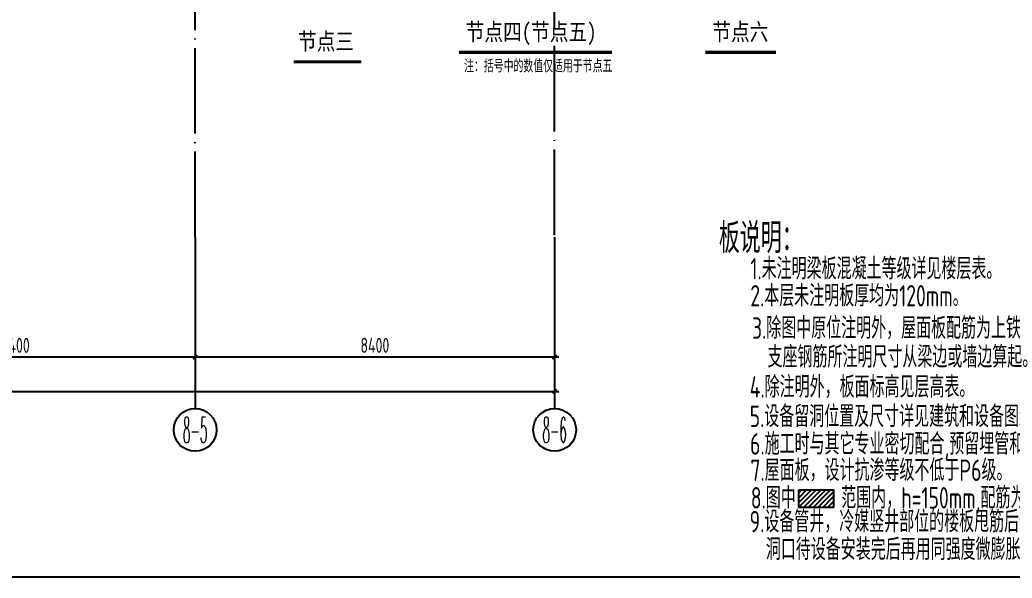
# Model space of a CAD drawing. Extents: x -765033 to 1614171, y -1073 to 729564.
# Drawn here: x 1347059 to 1370242, y 224037 to 237078 of the extents above; entities that cross this region are included whole.
import ezdxf
from ezdxf.enums import TextEntityAlignment as Align

# ---------------------------------------------------------------- set-up
doc = ezdxf.new("R2010")
doc.units = 0
doc.header["$LTSCALE"] = 1000
doc.header["$MEASUREMENT"] = 0
doc.linetypes.add('109-34 轴网$0$L1$0$$AUDIT_BAD_LTYPE1', pattern=[0])
doc.linetypes.add('DOTE', pattern=[2.42, 2, -0.2, 0.02, -0.2])
doc.layers.get('Defpoints').update_dxf_attribs({"color": 167})
for name, color, linetype in [('a-dote', 14, 'DOTE'), ('a-dote-dim', 3, 'Continuous'), ('s-dim', 3, 'Continuous'), ('s-dote-text', 7, 'Continuous'), ('s-hole', 5, 'Continuous'), ('s-text', 7, 'Continuous'), ('墙柱说明', 7, 'Continuous')]:
    doc.layers.add(name, color=color, linetype=linetype)
doc.styles.add('-宋体', font='simhei.ttf', dxfattribs={"width": 0.8})
doc.styles.add('TSSD_Axis', font='Complex.shx', dxfattribs={"width": 0.7, "bigfont": 'hztxt.shx'})
doc.styles.add('TSSD_Dimension', font='tssdeng.shx', dxfattribs={"width": 0.7, "bigfont": 'Hztxt.shx'})
doc.styles.add('TSSD_Rein', font='Tssdeng.shx', dxfattribs={"width": 0.7, "bigfont": 'Hztxt.shx'})
doc.dimstyles.new('TSSD_100_100', dxfattribs={"dimtxt": 300, "dimasz": 100, "dimexe": 100, "dimexo": 250, "dimgap": 100, "dimtad": 1, "dimdec": 0, "dimzin": 0, "dimdsep": 46, "dimtxsty": 'TSSD_Dimension', "dimblk": 'ARCHTICK', "dimblk1": 'ARCHTICK', "dimblk2": 'ARCHTICK', "dimcen": 0, "dimdle": 100, "dimclrt": 7, "dimadec": 0, "dimazin": 0, "dimtfac": 1, "dimtdec": 0, "dimtix": 1, "dimtmove": 2, "dimatfit": 3, "dimfxl": 1, "dimtolj": 1, "dimtzin": 0, "dimarcsym": 0})

# ---------------------------------------------------------------- blocks, each defined once
blk = doc.blocks.new('图框-A1')
at = {"const_width": 0.5}
blk.add_lwpolyline([(766, 584), (25, 584), (25, 10), (766, 10)], close=True, dxfattribs=at)
blk = doc.blocks.new('_ArchTick')
at = {"color": 0, "linetype": 'ByBlock', "const_width": 0.4}
blk.add_lwpolyline([(-0.5, -0.5), (0.5, 0.5)], dxfattribs=at)
blk = doc.blocks.new('*D1016')
at = {"layer": 'Defpoints', "color": 0, "transparency": 16777216}
for p in [(33600, -6200), (42000, -6200), (33600, -8400)]:
    blk.add_point(p, dxfattribs=at)
at = {"layer": 's-dim', "color": 0, "lineweight": -2, "transparency": 16777216}
for p, q in [((33600, -6450), (33600, -8500)), ((42000, -6450), (42000, -8500)), ((42100, -8400), (33500, -8400))]:
    blk.add_line(p, q, dxfattribs=at)
at = {"layer": 's-dim', "color": 0, "lineweight": -2, "transparency": 16777216, "xscale": 100, "yscale": 100, "zscale": 100, "rotation": 180}
blk.add_blockref('_ArchTick', (33600, -8400), dxfattribs=at)
at = {"layer": 's-dim', "color": 0, "lineweight": -2, "transparency": 16777216, "xscale": 100, "yscale": 100, "zscale": 100}
blk.add_blockref('_ArchTick', (42000, -8400), dxfattribs=at)
at = {"layer": 's-dim', "color": 7, "transparency": 16777216, "insert": (37800, -8125), "char_height": 350, "attachment_point": 5, "style": 'TSSD_Dimension'}
blk.add_mtext('\\A1;8400', dxfattribs=at)
blk = doc.blocks.new('*D1017')
at = {"layer": 'Defpoints', "color": 0, "transparency": 16777216}
for p in [(25200, -6200), (33600, -6200), (25200, -8400)]:
    blk.add_point(p, dxfattribs=at)
at = {"layer": 's-dim', "color": 0, "lineweight": -2, "transparency": 16777216}
for p, q in [((25200, -6450), (25200, -8500)), ((33600, -6450), (33600, -8500)), ((33700, -8400), (25100, -8400))]:
    blk.add_line(p, q, dxfattribs=at)
at = {"layer": 's-dim', "color": 0, "lineweight": -2, "transparency": 16777216, "xscale": 100, "yscale": 100, "zscale": 100, "rotation": 180}
blk.add_blockref('_ArchTick', (25200, -8400), dxfattribs=at)
at = {"layer": 's-dim', "color": 0, "lineweight": -2, "transparency": 16777216, "xscale": 100, "yscale": 100, "zscale": 100}
blk.add_blockref('_ArchTick', (33600, -8400), dxfattribs=at)
at = {"layer": 's-dim', "color": 7, "transparency": 16777216, "insert": (29400, -8125), "char_height": 350, "attachment_point": 5, "style": 'TSSD_Dimension'}
blk.add_mtext('\\A1;8400', dxfattribs=at)
blk = doc.blocks.new('*D1037')
at = {"layer": 'a-dote-dim', "color": 0, "lineweight": -2, "transparency": 16777216}
for p, q in [((0, -5650), (0, -9300)), ((42000, -5650), (42000, -9300)), ((-100, -9200), (42100, -9200))]:
    blk.add_line(p, q, dxfattribs=at)
at = {"layer": 'Defpoints', "color": 0, "transparency": 16777216}
for p in [(0, -5400), (42000, -5400), (42000, -9200)]:
    blk.add_point(p, dxfattribs=at)
at = {"layer": 'a-dote-dim', "color": 0, "lineweight": -2, "transparency": 16777216, "xscale": 100, "yscale": 100, "zscale": 100, "rotation": 180}
blk.add_blockref('_ArchTick', (0, -9200), dxfattribs=at)
at = {"layer": 'a-dote-dim', "color": 0, "lineweight": -2, "transparency": 16777216, "xscale": 100, "yscale": 100, "zscale": 100}
blk.add_blockref('_ArchTick', (42000, -9200), dxfattribs=at)
at = {"layer": 'a-dote-dim', "color": 7, "transparency": 16777216, "insert": (21000, -8925), "char_height": 350, "attachment_point": 5, "style": 'TSSD_Dimension'}
blk.add_mtext('\\A1;42000', dxfattribs=at)
blk = doc.blocks.new('ts_axno')
at = {"color": 0, "linetype": 'ByBlock', "lineweight": -2}
blk.add_circle((0, 0), 0.5, dxfattribs=at)
at = {"color": 0, "linetype": 'ByBlock', "lineweight": -2, "style": 'TSSD_Axis', "width": 0.7}
blk.add_attdef('A', text='', height=0.6, dxfattribs=at).set_placement((0, 0), align=Align.MIDDLE_CENTER)
blk = doc.blocks.new('A$C7522601D')
at = {"layer": 's-hole'}
h = blk.add_hatch(dxfattribs=at)
h.set_pattern_fill('ANSI31', color=256, scale=25)
h.set_pattern_definition([(45, (-26294.05, -225177.15), (-56.1266, 56.1266), [])])
h.paths.add_polyline_path([(2656, 508), (1845, 508), (1845, 98), (2656, 98)])
at = {"layer": 's-dim', "color": 7}
blk.add_lwpolyline([(1845, 508), (2656, 508), (2656, 98), (1845, 98)], close=True, dxfattribs=at)
at = {"layer": '墙柱说明', "style": 'TSSD_Rein', "width": 0.7}
for s, height, p in [('板说明：', 700, (-23, 6039)), ('1.未注明梁板混凝土等级详见楼层表。', 500, (713, 5423)), ('2.本层未注明板厚均为120mm。', 500, (713, 4790)), ('3.除图中原位注明外，屋面板配筋为上铁双向通长%%13210@200+支座附加钢筋。', 500, (753, 4036)), ('支座钢筋所注明尺寸从梁边或墙边算起。 ', 500, (1116, 3362)), ('4.除注明外，板面标高见层高表。', 500, (699, 2662)), ('5.设备留洞位置及尺寸详见建筑和设备图纸。', 500, (699, 1973)), ('6.施工时与其它专业密切配合,预留埋管和洞口,勿遗漏。', 500, (708, 1329)), ('7.屋面板，设计抗渗等级不低于P6级。', 500, (716, 715)), ('8.图中     范围内，h=150mm,配筋为双层双向%%13212@200。', 500, (725, 71)), ('9.设备管井，冷媒竖井部位的楼板甩筋后作。井内管道洞口定位详见设备图，', 500, (697, -484)), ('洞口待设备安装完后再用同强度微膨胀混凝土浇筑,板厚同周围楼板。', 500, (1076, -1132))]:
    blk.add_text(s, height=height, dxfattribs=at).set_placement(p)
blk = doc.blocks.new('A$C45ED3BFD')
at = {"layer": 'a-dote'}
for p, q in [((33600, -5600), (33600, 21350)), ((42000, -5550), (42000, 21400))]:
    blk.add_line(p, q, dxfattribs=at)
at = {"layer": 's-dote-text'}
for p, q in [((33600, -5600), (33600, -9600)), ((42000, -5600), (42000, -9600))]:
    blk.add_line(p, q, dxfattribs=at)
ref = blk.add_blockref('ts_axno', (33600, -10100), dxfattribs=dict(at, xscale=1000, yscale=1000, zscale=1000))
ref.add_attrib('5', '8-5', dxfattribs={"height": 600, "rotation": 360, "style": 'TSSD_Axis', "width": 0.333333}).set_placement((33600, -10100), align=Align.MIDDLE_CENTER)
ref = blk.add_blockref('ts_axno', (42000, -10100), dxfattribs=dict(at, xscale=1000, yscale=1000, zscale=1000))
ref.add_attrib('6', '8-6', dxfattribs={"height": 600, "rotation": 360, "style": 'TSSD_Axis', "width": 0.333333}).set_placement((42000, -10100), align=Align.MIDDLE_CENTER)
at = {"layer": 'a-dote-dim'}
dim = blk.add_linear_dim(base=(42000, -9200), p1=(0, -5400), p2=(42000, -5400), angle=180, dimstyle='TSSD_100_100', dxfattribs=at)
dim.commit()
dim.dimension.update_dxf_attribs({"geometry": '*D1037', "text_midpoint": (21000, -8925)})
at = {"layer": 's-dim'}
for base, p1, p2, picture, middle in [((25200, -8400), (33600, -6200), (25200, -6200), '*D1017', (29400, -8125)), ((33600, -8400), (42000, -6200), (33600, -6200), '*D1016', (37800, -8125))]:
    dim = blk.add_linear_dim(base=base, p1=p1, p2=p2, dimstyle='TSSD_100_100', dxfattribs=at)
    dim.commit()
    dim.dimension.update_dxf_attribs({"geometry": picture, "text_midpoint": middle})

msp = doc.modelspace()

# ---------------------------------------------------------------- linework, layer by layer
at = {"layer": '墙柱说明', "ltscale": 1000, "const_width": 75}
for points in [[(1357317.2, 236317.1), (1360891.1, 236317.1)], [(1363077.2, 236317.1), (1364724.5, 236317.1)], [(1353454.7, 236095.9), (1355038.4, 236095.9)]]:
    msp.add_lwpolyline(points, dxfattribs=at)

# ---------------------------------------------------------------- block references
at = {"xscale": 100, "yscale": 100, "zscale": 100}
msp.add_blockref('图框-A1', (1300394.7, 223061.6), dxfattribs=at)
at = {"layer": 's-dim', "linetype": '109-34 轴网$0$L1$0$$AUDIT_BAD_LTYPE1'}
msp.add_blockref('A$C45ED3BFD', (1317553.9, 237600), dxfattribs=at)
at = {"layer": 's-text'}
msp.add_blockref('A$C7522601D', (1363411.6, 225592.3), dxfattribs=at)

# ---------------------------------------------------------------- texts
at = {"layer": '墙柱说明'}
for s, height, style, width, p in [('节点四(节点五)', 400, '-宋体', 0.8, (1357476.5, 236597)), ('节点六', 400, '-宋体', 0.8, (1363236.5, 236597)), ('节点三', 400, '-宋体', 0.8, (1353557.8, 236375.8)), ('注：括号中的数值仅适用于节点五', 300, 'TSSD_Rein', 0.7, (1357437.4, 235848.7))]:
    msp.add_text(s, height=height, dxfattribs=dict(at, style=style, width=width)).set_placement(p)

doc.saveas('drawing.dxf')
